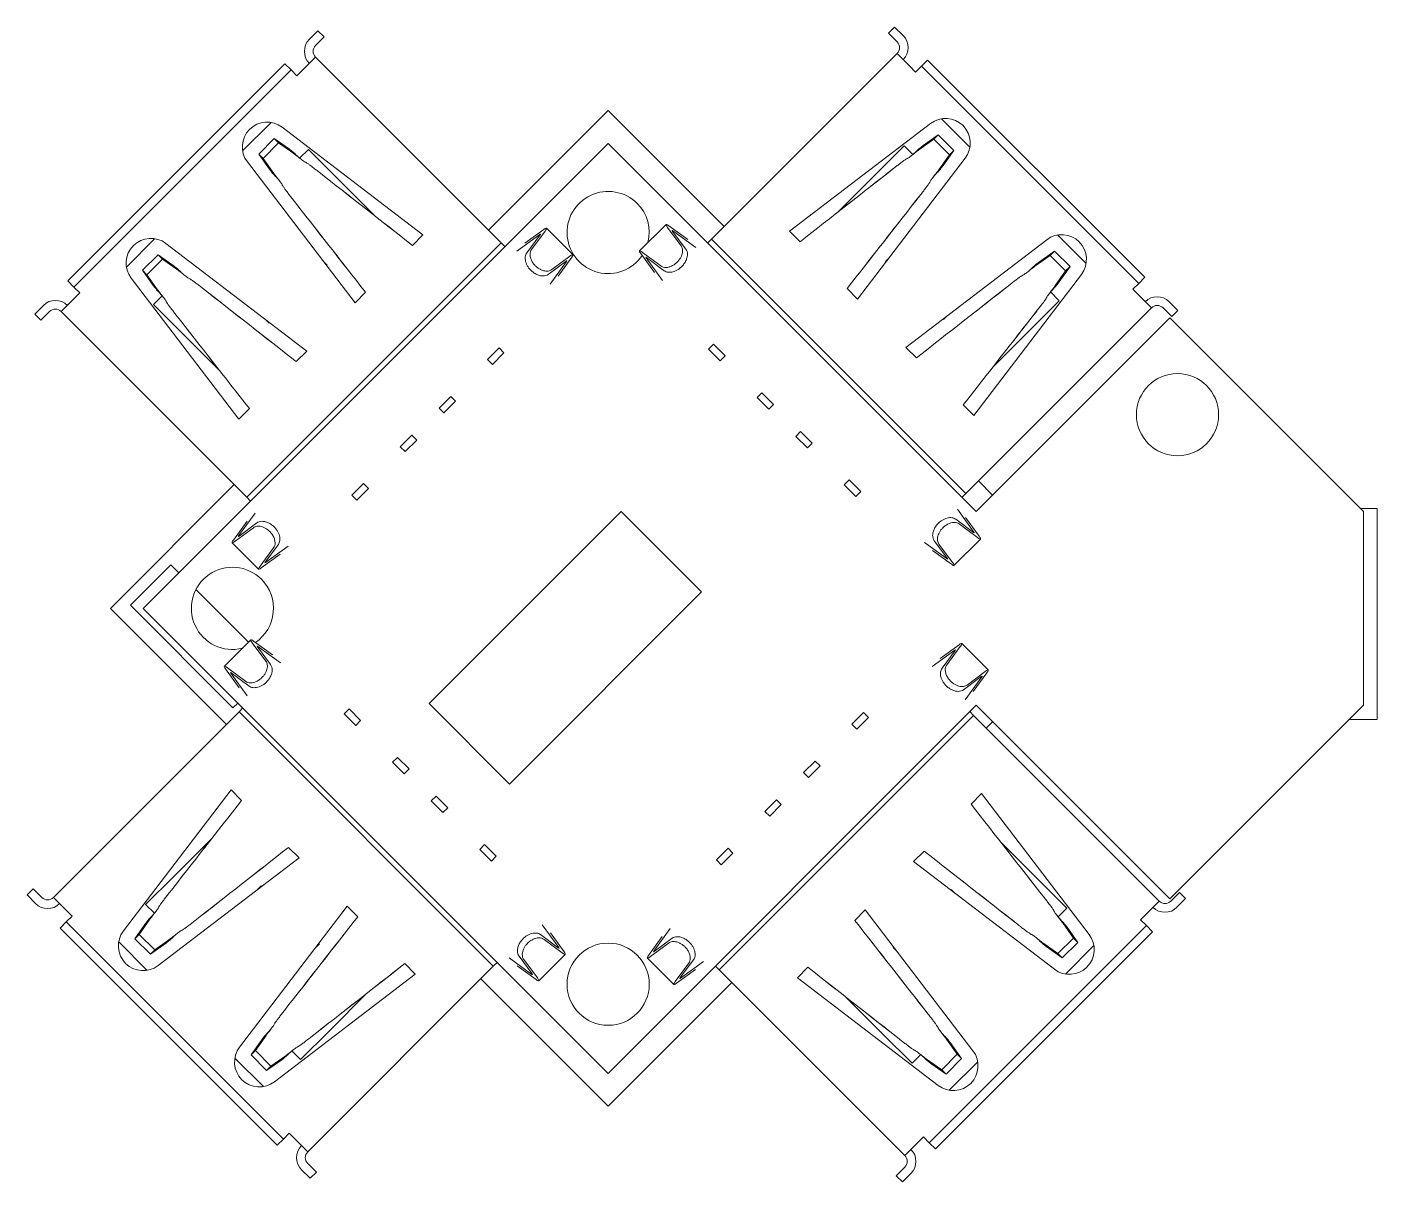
# Model space of a CAD drawing. Header units: millimetres. Extents: x 152 to 321, y 9 to 63.
# Drawn here: x 271.63 to 320.92, y 9.5 to 51.66 of the extents above; entities that cross this region are included whole.
import ezdxf

# ---------------------------------------------------------------- set-up
doc = ezdxf.new("R2010")
doc.units = ezdxf.units.MM

msp = doc.modelspace()

# ---------------------------------------------------------------- linework, layer by layer
at = {"color": 3, "linetype": 'Continuous', "lineweight": 0}
for p, q in [((281.941, 51.207, 0.825), (282.255, 51.521, 0.825)), ((282.48, 51.297, 0.825), (282.166, 50.982, 0.825)), ((282.255, 51.521, 0.825), (282.48, 51.297, 0.825)), ((303.085, 51.431, 0.825), (303.31, 51.656, 0.825)), ((303.4, 51.116, 0.825), (303.085, 51.431, 0.825)), ((303.31, 51.656, 0.825), (303.625, 51.341, 0.825)), ((273.12, 42.386, 0.825), (281.05, 50.316, 0.825)), ((281.05, 50.316, 0.825), (281.275, 50.091, 0.825)), ((281.715, 50.104, 0.825), (282.166, 50.555, 0.825)), ((282.166, 50.555, 0.825), (288.94, 43.781, 0.825)), ((296.626, 43.915, 0.825), (303.4, 50.689, 0.825)), ((303.4, 50.689, 0.825), (303.851, 50.238, 0.825)), ((304.516, 50.45, 0.825), (304.291, 50.225, 0.825)), ((304.516, 50.45, 0.825), (312.445, 42.521, 0.825)), ((273.345, 42.161, 0.825), (281.275, 50.091, 0.825)), ((281.488, 49.877, 0.825), (281.275, 50.091, 0.825)), ((281.488, 49.877, 0.825), (281.715, 50.104, 0.825)), ((303.851, 50.238, 0.825), (304.077, 50.012, 0.825)), ((304.077, 50.012, 0.825), (304.291, 50.225, 0.825)), ((304.291, 50.225, 0.825), (312.221, 42.296, 0.825)), ((288.48, 44.24, 0.825), (292.85, 48.61, 0.825)), ((292.85, 48.61, 0.825), (297.086, 44.375, 0.825)), ((305.021, 48.308, 0.825), (306.06, 47.268, 0.825)), ((279.506, 47.134, 0.825), (280.545, 48.173, 0.825)), ((280.945, 48, 0.825), (286.09, 44.07, 0.825)), ((299.476, 44.205, 0.825), (304.62, 48.134, 0.825)), ((275.879, 30.438, 0.825), (292.85, 47.408, 0.825)), ((280.66, 47.584, 0.825), (280.094, 47.019, 0.825)), ((280.253, 46.86, 0.825), (280.819, 47.425, 0.825)), ((281.214, 47.193, 0.825), (280.66, 47.584, 0.825)), ((280.819, 47.425, 0.825), (280.66, 47.584, 0.825)), ((281.373, 47.034, 0.825), (280.819, 47.425, 0.825)), ((292.85, 47.408, 0.825), (306.285, 33.973, 0.825)), ((302.611, 46.272, 0.825), (303.662, 47.323, 0.825)), ((303.98, 47.006, 0.825), (303.662, 47.323, 0.825)), ((304.192, 47.168, 0.825), (304.747, 47.56, 0.825)), ((304.351, 47.327, 0.825), (304.906, 47.719, 0.825)), ((304.906, 47.719, 0.825), (304.747, 47.56, 0.825)), ((304.747, 47.56, 0.825), (305.312, 46.994, 0.825)), ((305.471, 47.153, 0.825), (304.906, 47.719, 0.825)), ((280.486, 46.464, 0.825), (280.094, 47.019, 0.825)), ((280.094, 47.019, 0.825), (280.253, 46.86, 0.825)), ((280.645, 46.305, 0.825), (280.253, 46.86, 0.825)), ((281.904, 47.189, 0.825), (281.586, 46.871, 0.825)), ((282.955, 46.138, 0.825), (281.904, 47.189, 0.825)), ((305.887, 46.868, 0.825), (301.957, 41.723, 0.825)), ((304.921, 46.44, 0.825), (305.312, 46.994, 0.825)), ((305.08, 46.599, 0.825), (305.471, 47.153, 0.825)), ((305.312, 46.994, 0.825), (305.471, 47.153, 0.825)), ((283.609, 41.589, 0.825), (279.679, 46.733, 0.825)), ((282.284, 46.366, 0.825), (282.282, 46.368, 0.825)), ((303.284, 46.502, 0.825), (303.282, 46.5, 0.825)), ((284.328, 44.765, 0.825), (282.955, 46.138, 0.825)), ((301.238, 44.9, 0.825), (302.611, 46.272, 0.825)), ((281.311, 45.397, 0.825), (281.313, 45.395, 0.825)), ((304.253, 45.53, 0.825), (304.255, 45.532, 0.825)), ((293.999, 43.483, 0.825), (294.965, 44.449, 0.825)), ((295.754, 43.905, 0.825), (295.062, 44.404, 0.825)), ((275.263, 42.891, 0.825), (276.303, 43.931, 0.825)), ((286.09, 44.07, 0.825), (285.706, 43.686, 0.825)), ((289.518, 43.477, 0.825), (290.351, 44.078, 0.825)), ((290.503, 44.27, 0.825), (289.811, 43.771, 0.825)), ((290.362, 44.061, 0.825), (289.879, 43.413, 0.825)), ((290.053, 43.541, 0.825), (290.547, 44.204, 0.825)), ((291.566, 43.349, 0.825), (290.601, 44.314, 0.825)), ((295.018, 44.339, 0.825), (295.513, 43.675, 0.825)), ((295.686, 43.548, 0.825), (295.204, 44.195, 0.825)), ((295.215, 44.212, 0.825), (296.048, 43.612, 0.825)), ((296.485, 43.774, 0.825), (296.626, 43.915, 0.825)), ((296.626, 43.915, 0.825), (297.077, 43.464, 0.825)), ((299.86, 43.821, 0.825), (299.476, 44.205, 0.825)), ((303.719, 39.962, 0.825), (308.863, 43.892, 0.825)), ((309.263, 44.065, 0.825), (310.303, 43.025, 0.825)), ((276.703, 43.757, 0.825), (281.847, 39.828, 0.825)), ((288.489, 43.33, 0.825), (288.94, 43.781, 0.825)), ((289.081, 43.639, 0.825), (288.94, 43.781, 0.825)), ((294.543, 42.694, 0.825), (294.044, 43.386, 0.825)), ((294.109, 43.43, 0.825), (294.773, 42.935, 0.825)), ((297.077, 43.464, 0.825), (305.459, 35.082, 0.825)), ((308.594, 43.085, 0.825), (309.148, 43.476, 0.825)), ((309.148, 43.476, 0.825), (308.989, 43.317, 0.825)), ((309.714, 42.91, 0.825), (309.148, 43.476, 0.825)), ((276.417, 43.342, 0.825), (275.852, 42.776, 0.825)), ((276.011, 42.617, 0.825), (276.576, 43.183, 0.825)), ((276.576, 43.183, 0.825), (276.417, 43.342, 0.825)), ((276.972, 42.95, 0.825), (276.417, 43.342, 0.825)), ((277.131, 42.791, 0.825), (276.576, 43.183, 0.825)), ((280.107, 34.948, 0.825), (288.489, 43.33, 0.825)), ((282.591, 42.967, 0.825), (282.444, 43.113, 0.825)), ((282.591, 42.967, 0.825), (282.571, 42.947, 0.825)), ((291.313, 43.11, 0.825), (290.665, 42.627, 0.825)), ((290.729, 42.266, 0.825), (291.33, 43.099, 0.825)), ((290.793, 42.801, 0.825), (291.456, 43.295, 0.825)), ((291.522, 43.251, 0.825), (291.023, 42.559, 0.825)), ((294.236, 43.233, 0.825), (294.836, 42.4, 0.825)), ((294.9, 42.762, 0.825), (294.253, 43.244, 0.825)), ((302.975, 43.101, 0.825), (303.121, 43.248, 0.825)), ((302.994, 43.081, 0.825), (302.975, 43.101, 0.825)), ((308.435, 42.926, 0.825), (308.989, 43.317, 0.825)), ((308.989, 43.317, 0.825), (309.555, 42.751, 0.825)), ((309.323, 42.356, 0.825), (309.714, 42.91, 0.825)), ((309.555, 42.751, 0.825), (309.714, 42.91, 0.825)), ((279.366, 37.346, 0.825), (275.436, 42.491, 0.825)), ((276.243, 42.222, 0.825), (275.852, 42.776, 0.825)), ((275.852, 42.776, 0.825), (276.011, 42.617, 0.825)), ((276.402, 42.063, 0.825), (276.011, 42.617, 0.825)), ((310.13, 42.625, 0.825), (306.2, 37.481, 0.825)), ((309.164, 42.197, 0.825), (309.555, 42.751, 0.825)), ((312.445, 42.521, 0.825), (312.221, 42.296, 0.825)), ((273.12, 42.386, 0.825), (273.345, 42.161, 0.825)), ((273.332, 41.722, 0.825), (273.559, 41.948, 0.825)), ((273.559, 41.948, 0.825), (273.345, 42.161, 0.825)), ((278.041, 42.123, 0.825), (278.039, 42.125, 0.825)), ((283.993, 41.973, 0.825), (283.609, 41.589, 0.825)), ((301.957, 41.723, 0.825), (301.573, 42.107, 0.825)), ((307.527, 42.259, 0.825), (307.525, 42.257, 0.825)), ((309.319, 41.667, 0.825), (309.001, 41.985, 0.825)), ((312.007, 42.082, 0.825), (312.221, 42.296, 0.825)), ((312.007, 42.082, 0.825), (312.233, 41.856, 0.825)), ((271.915, 41.181, 0.825), (272.229, 41.495, 0.825)), ((272.881, 41.271, 0.825), (273.332, 41.722, 0.825)), ((276.565, 41.85, 0.825), (276.247, 41.532, 0.825)), ((277.298, 40.481, 0.825), (276.247, 41.532, 0.825)), ((312.684, 41.405, 0.825), (305.91, 34.631, 0.825)), ((308.268, 40.615, 0.825), (309.319, 41.667, 0.825)), ((312.233, 41.856, 0.825), (312.684, 41.405, 0.825)), ((313.426, 41.09, 0.825), (313.111, 41.405, 0.825)), ((313.336, 41.63, 0.825), (313.651, 41.315, 0.825)), ((272.14, 40.956, 0.825), (271.915, 41.181, 0.825)), ((272.454, 41.271, 0.825), (272.14, 40.956, 0.825)), ((279.655, 34.496, 0.825), (272.881, 41.271, 0.825)), ((277.068, 41.155, 0.825), (277.07, 41.153, 0.825)), ((280.47, 40.845, 0.825), (280.323, 40.992, 0.825)), ((305.096, 40.98, 0.825), (305.077, 40.999, 0.825)), ((305.096, 40.98, 0.825), (305.243, 41.126, 0.825)), ((306.285, 33.973, 0.825), (313.356, 41.044, 0.825)), ((308.495, 41.287, 0.825), (308.497, 41.289, 0.825)), ((313.356, 41.044, 0.825), (320.427, 33.973, 0.825)), ((313.651, 41.315, 0.825), (313.426, 41.09, 0.825)), ((278.671, 39.109, 0.825), (277.298, 40.481, 0.825)), ((280.489, 40.865, 0.825), (280.47, 40.845, 0.825)), ((306.895, 39.243, 0.825), (308.268, 40.615, 0.825)), ((288.869, 39.942, 0.825), (288.444, 39.517, 0.825)), ((289.046, 39.764, 0.825), (288.869, 39.942, 0.825)), ((296.52, 39.898, 0.825), (296.697, 40.076, 0.825)), ((297.121, 39.652, 0.825), (296.697, 40.076, 0.825)), ((304.103, 39.578, 0.825), (303.719, 39.962, 0.825)), ((281.847, 39.828, 0.825), (281.463, 39.444, 0.825)), ((288.622, 39.34, 0.825), (288.444, 39.517, 0.825)), ((289.046, 39.764, 0.825), (288.622, 39.34, 0.825)), ((296.944, 39.474, 0.825), (296.52, 39.898, 0.825)), ((296.944, 39.474, 0.825), (297.121, 39.652, 0.825)), ((287.101, 38.174, 0.825), (286.677, 37.749, 0.825)), ((287.278, 37.996, 0.825), (286.854, 37.572, 0.825)), ((287.278, 37.996, 0.825), (287.101, 38.174, 0.825)), ((298.287, 38.131, 0.825), (298.465, 38.308, 0.825)), ((298.712, 37.706, 0.825), (298.287, 38.131, 0.825)), ((298.889, 37.884, 0.825), (298.465, 38.308, 0.825)), ((279.75, 37.731, 0.825), (279.366, 37.346, 0.825)), ((286.854, 37.572, 0.825), (286.677, 37.749, 0.825)), ((298.712, 37.706, 0.825), (298.889, 37.884, 0.825)), ((306.2, 37.481, 0.825), (305.816, 37.865, 0.825)), ((285.687, 36.76, 0.825), (285.262, 36.335, 0.825)), ((285.864, 36.582, 0.825), (285.44, 36.158, 0.825)), ((285.864, 36.582, 0.825), (285.687, 36.76, 0.825)), ((299.702, 36.716, 0.825), (299.879, 36.894, 0.825)), ((300.126, 36.292, 0.825), (299.702, 36.716, 0.825)), ((300.303, 36.47, 0.825), (299.879, 36.894, 0.825)), ((285.44, 36.158, 0.825), (285.262, 36.335, 0.825)), ((300.126, 36.292, 0.825), (300.303, 36.47, 0.825)), ((301.469, 34.949, 0.825), (301.647, 35.126, 0.825)), ((302.071, 34.702, 0.825), (301.647, 35.126, 0.825)), ((305.459, 35.082, 0.825), (305.91, 34.631, 0.825)), ((306.37, 35.09, 0.825), (306.886, 34.574, 0.825)), ((274.677, 30.438, 0.825), (279.196, 34.956, 0.825)), ((279.655, 34.496, 0.825), (280.107, 34.948, 0.825)), ((283.919, 34.992, 0.825), (283.495, 34.567, 0.825)), ((283.672, 34.39, 0.825), (283.495, 34.567, 0.825)), ((284.096, 34.814, 0.825), (283.672, 34.39, 0.825)), ((284.096, 34.814, 0.825), (283.919, 34.992, 0.825)), ((301.894, 34.524, 0.825), (301.469, 34.949, 0.825)), ((301.894, 34.524, 0.825), (302.071, 34.702, 0.825)), ((305.769, 34.489, 0.825), (305.91, 34.631, 0.825)), ((279.797, 34.355, 0.825), (279.655, 34.496, 0.825)), ((305.607, 34.053, 0.825), (306.207, 33.22, 0.825)), ((320.317, 34.084, 0.825), (320.923, 34.084, 0.825)), ((320.923, 34.084, 0.825), (320.923, 33.384, 0.825)), ((279.665, 33.625, 0.825), (279.166, 32.933, 0.825)), ((279.358, 33.085, 0.825), (279.959, 33.918, 0.825)), ((280.023, 33.557, 0.825), (279.375, 33.074, 0.825)), ((286.313, 26.963, 0.825), (293.324, 33.974, 0.825)), ((293.324, 33.974, 0.825), (296.26, 31.038, 0.825)), ((306.19, 33.208, 0.825), (305.543, 33.691, 0.825)), ((305.67, 33.518, 0.825), (306.334, 33.023, 0.825)), ((306.399, 33.067, 0.825), (305.9, 33.759, 0.825)), ((320.427, 33.973, 0.825), (320.427, 26.902, 0.825)), ((279.232, 32.889, 0.825), (279.896, 33.383, 0.825)), ((320.923, 33.384, 0.825), (320.923, 33.308, 0.825)), ((320.923, 33.308, 0.825), (320.923, 33.047, 0.825)), ((320.923, 33.047, 0.825), (320.923, 32.82, 0.825)), ((280.087, 31.87, 0.825), (279.122, 32.835, 0.825)), ((280.141, 31.98, 0.825), (280.636, 32.644, 0.825)), ((280.809, 32.771, 0.825), (280.326, 32.123, 0.825)), ((280.338, 32.106, 0.825), (281.17, 32.707, 0.825)), ((304.395, 32.841, 0.825), (305.228, 32.241, 0.825)), ((305.381, 32.049, 0.825), (304.689, 32.548, 0.825)), ((305.24, 32.258, 0.825), (304.757, 32.905, 0.825)), ((304.93, 32.778, 0.825), (305.425, 32.114, 0.825)), ((305.478, 32.004, 0.825), (306.444, 32.969, 0.825)), ((320.923, 32.82, 0.825), (320.923, 32.213, 0.825)), ((280.877, 32.413, 0.825), (280.185, 31.914, 0.825)), ((320.923, 32.213, 0.825), (320.923, 28.255, 0.825)), ((275.406, 30.549, 0.825), (276.888, 32.031, 0.825)), ((276.888, 32.031, 0.825), (277.18, 31.738, 0.825)), ((277.797, 31.121, 0.825), (279.717, 29.201, 0.825)), ((296.26, 31.038, 0.825), (289.249, 24.027, 0.825)), ((278.913, 26.202, 0.825), (274.677, 30.438, 0.825)), ((279.152, 26.803, 0.825), (275.406, 30.549, 0.825)), ((292.85, 13.467, 0.825), (275.879, 30.438, 0.825)), ((279.804, 29.288, 0.825), (278.839, 28.323, 0.825)), ((280.353, 28.515, 0.825), (279.858, 29.178, 0.825)), ((279.902, 29.244, 0.825), (280.594, 28.745, 0.825)), ((304.972, 28.611, 0.825), (305.664, 29.109, 0.825)), ((305.761, 29.154, 0.825), (306.727, 28.189, 0.825)), ((280.043, 29.035, 0.825), (280.526, 28.387, 0.825)), ((280.888, 28.451, 0.825), (280.055, 29.052, 0.825)), ((305.511, 28.918, 0.825), (304.678, 28.317, 0.825)), ((305.04, 28.253, 0.825), (305.523, 28.9, 0.825)), ((305.708, 29.044, 0.825), (305.213, 28.38, 0.825)), ((278.884, 28.225, 0.825), (279.382, 27.533, 0.825)), ((279.613, 27.775, 0.825), (278.949, 28.269, 0.825)), ((306.617, 28.135, 0.825), (305.953, 27.64, 0.825)), ((320.923, 28.255, 0.825), (320.923, 27.647, 0.825)), ((279.676, 27.24, 0.825), (279.075, 28.073, 0.825)), ((279.092, 28.084, 0.825), (279.74, 27.601, 0.825)), ((305.826, 27.467, 0.825), (306.473, 27.95, 0.825)), ((306.49, 27.938, 0.825), (305.89, 27.105, 0.825)), ((306.183, 27.399, 0.825), (306.682, 28.091, 0.825)), ((320.923, 27.647, 0.825), (320.923, 27.42, 0.825)), ((320.923, 27.42, 0.825), (320.923, 27.16, 0.825)), ((320.923, 27.16, 0.825), (320.923, 27.084, 0.825)), ((272.598, 19.888, 0.825), (279.373, 26.662, 0.825)), ((279.333, 26.984, 0.825), (279.152, 26.803, 0.825)), ((279.514, 26.803, 0.825), (279.373, 26.662, 0.825)), ((279.824, 26.211, 0.825), (279.373, 26.662, 0.825)), ((283.389, 26.768, 0.825), (283.212, 26.591, 0.825)), ((283.389, 26.768, 0.825), (283.814, 26.344, 0.825)), ((289.249, 24.027, 0.825), (286.313, 26.963, 0.825)), ((306.285, 26.902, 0.825), (292.85, 13.467, 0.825)), ((301.752, 26.209, 0.825), (302.176, 26.634, 0.825)), ((302.176, 26.634, 0.825), (302.354, 26.456, 0.825)), ((306.052, 26.669, 0.825), (306.193, 26.527, 0.825)), ((313.356, 19.831, 0.825), (306.285, 26.902, 0.825)), ((320.427, 26.902, 0.825), (313.356, 19.831, 0.825)), ((320.923, 27.084, 0.825), (320.923, 26.384, 0.825)), ((288.206, 17.828, 0.825), (279.824, 26.211, 0.825)), ((283.212, 26.591, 0.825), (283.636, 26.166, 0.825)), ((283.814, 26.344, 0.825), (283.636, 26.166, 0.825)), ((301.752, 26.209, 0.825), (301.93, 26.032, 0.825)), ((301.93, 26.032, 0.825), (302.354, 26.456, 0.825)), ((306.193, 26.527, 0.825), (305.742, 26.076, 0.825)), ((306.193, 26.527, 0.825), (312.967, 19.753, 0.825)), ((306.886, 26.301, 0.825), (306.653, 26.068, 0.825)), ((320.923, 26.384, 0.825), (319.909, 26.384, 0.825)), ((305.742, 26.076, 0.825), (297.36, 17.694, 0.825)), ((285.157, 25, 0.825), (284.98, 24.823, 0.825)), ((284.98, 24.823, 0.825), (285.404, 24.399, 0.825)), ((285.157, 25, 0.825), (285.581, 24.576, 0.825)), ((299.984, 24.442, 0.825), (300.409, 24.866, 0.825)), ((300.162, 24.264, 0.825), (300.586, 24.689, 0.825)), ((300.409, 24.866, 0.825), (300.586, 24.689, 0.825)), ((285.581, 24.576, 0.825), (285.404, 24.399, 0.825)), ((299.984, 24.442, 0.825), (300.162, 24.264, 0.825)), ((275.153, 18.667, 0.825), (279.083, 23.812, 0.825)), ((279.083, 23.812, 0.825), (279.467, 23.428, 0.825)), ((306.099, 23.293, 0.825), (306.483, 23.677, 0.825)), ((306.483, 23.677, 0.825), (310.412, 18.533, 0.825)), ((286.571, 23.586, 0.825), (286.394, 23.409, 0.825)), ((286.394, 23.409, 0.825), (286.818, 22.984, 0.825)), ((286.571, 23.586, 0.825), (286.996, 23.162, 0.825)), ((298.57, 23.028, 0.825), (298.994, 23.452, 0.825)), ((298.748, 22.85, 0.825), (299.172, 23.274, 0.825)), ((298.994, 23.452, 0.825), (299.172, 23.274, 0.825)), ((286.996, 23.162, 0.825), (286.818, 22.984, 0.825)), ((298.57, 23.028, 0.825), (298.748, 22.85, 0.825)), ((278.388, 22.049, 0.825), (277.015, 20.677, 0.825)), ((281.18, 21.715, 0.825), (281.564, 21.33, 0.825)), ((288.339, 21.818, 0.825), (288.162, 21.641, 0.825)), ((288.339, 21.818, 0.825), (288.763, 21.394, 0.825)), ((307.178, 21.915, 0.825), (308.55, 20.543, 0.825)), ((281.564, 21.33, 0.825), (276.42, 17.401, 0.825)), ((288.162, 21.641, 0.825), (288.586, 21.217, 0.825)), ((288.763, 21.394, 0.825), (288.586, 21.217, 0.825)), ((296.802, 21.26, 0.825), (297.227, 21.684, 0.825)), ((296.802, 21.26, 0.825), (296.98, 21.082, 0.825)), ((296.98, 21.082, 0.825), (297.404, 21.507, 0.825)), ((297.227, 21.684, 0.825), (297.404, 21.507, 0.825)), ((304.001, 21.196, 0.825), (304.386, 21.58, 0.825)), ((309.146, 17.266, 0.825), (304.001, 21.196, 0.825)), ((277.015, 20.677, 0.825), (275.964, 19.626, 0.825)), ((280.187, 20.313, 0.825), (280.04, 20.166, 0.825)), ((280.187, 20.313, 0.825), (280.206, 20.293, 0.825)), ((308.55, 20.543, 0.825), (309.602, 19.491, 0.825)), ((271.632, 19.977, 0.825), (271.857, 20.202, 0.825)), ((271.947, 19.663, 0.825), (271.632, 19.977, 0.825)), ((271.857, 20.202, 0.825), (272.171, 19.888, 0.825)), ((273.05, 19.436, 0.825), (272.598, 19.888, 0.825)), ((276.788, 20.006, 0.825), (276.786, 20.004, 0.825)), ((305.359, 20.159, 0.825), (305.379, 20.178, 0.825)), ((305.379, 20.178, 0.825), (305.526, 20.032, 0.825)), ((308.78, 19.869, 0.825), (308.778, 19.871, 0.825)), ((312.967, 19.753, 0.825), (312.516, 19.302, 0.825)), ((313.394, 19.753, 0.825), (313.709, 20.068, 0.825)), ((313.934, 19.843, 0.825), (313.619, 19.528, 0.825)), ((313.709, 20.068, 0.825), (313.934, 19.843, 0.825)), ((273.276, 19.21, 0.825), (273.05, 19.436, 0.825)), ((275.964, 19.626, 0.825), (276.282, 19.308, 0.825)), ((279.396, 14.425, 0.825), (283.326, 19.569, 0.825)), ((283.326, 19.569, 0.825), (283.71, 19.185, 0.825)), ((301.856, 19.051, 0.825), (302.24, 19.435, 0.825)), ((302.24, 19.435, 0.825), (306.17, 14.29, 0.825)), ((309.284, 19.174, 0.825), (309.602, 19.491, 0.825)), ((312.516, 19.302, 0.825), (312.29, 19.076, 0.825)), ((272.837, 18.772, 0.825), (273.062, 18.997, 0.825)), ((280.767, 10.842, 0.825), (272.837, 18.772, 0.825)), ((273.276, 19.21, 0.825), (273.062, 18.997, 0.825)), ((280.992, 11.067, 0.825), (273.062, 18.997, 0.825)), ((275.96, 18.936, 0.825), (275.569, 18.382, 0.825)), ((276.119, 19.095, 0.825), (275.728, 18.541, 0.825)), ((277.756, 19.033, 0.825), (277.758, 19.035, 0.825)), ((291.047, 18.059, 0.825), (290.447, 18.892, 0.825)), ((295.119, 18.758, 0.825), (294.519, 17.925, 0.825)), ((312.503, 18.862, 0.825), (304.574, 10.933, 0.825)), ((307.808, 18.901, 0.825), (307.81, 18.899, 0.825)), ((309.446, 18.961, 0.825), (309.838, 18.407, 0.825)), ((309.605, 18.802, 0.825), (309.997, 18.248, 0.825)), ((312.29, 19.076, 0.825), (312.503, 18.862, 0.825)), ((312.728, 18.637, 0.825), (312.503, 18.862, 0.825)), ((276.02, 17.227, 0.825), (274.98, 18.267, 0.825)), ((275.728, 18.541, 0.825), (275.569, 18.382, 0.825)), ((275.569, 18.382, 0.825), (276.135, 17.816, 0.825)), ((276.294, 17.975, 0.825), (275.728, 18.541, 0.825)), ((276.848, 18.367, 0.825), (276.294, 17.975, 0.825)), ((290.382, 18.531, 0.825), (291.03, 18.048, 0.825)), ((291.174, 17.863, 0.825), (290.51, 18.357, 0.825)), ((290.74, 18.599, 0.825), (291.239, 17.907, 0.825)), ((294.327, 17.773, 0.825), (294.826, 18.465, 0.825)), ((294.536, 17.914, 0.825), (295.183, 18.396, 0.825)), ((312.728, 18.637, 0.825), (304.799, 10.708, 0.825)), ((309.838, 18.407, 0.825), (309.272, 17.841, 0.825)), ((309.431, 17.682, 0.825), (309.997, 18.248, 0.825)), ((309.997, 18.248, 0.825), (309.838, 18.407, 0.825)), ((276.689, 18.208, 0.825), (276.135, 17.816, 0.825)), ((276.135, 17.816, 0.825), (276.294, 17.975, 0.825)), ((282.308, 18.191, 0.825), (282.161, 18.045, 0.825)), ((282.288, 18.211, 0.825), (282.308, 18.191, 0.825)), ((288.657, 17.377, 0.825), (288.206, 17.828, 0.825)), ((289.597, 17.745, 0.825), (290.079, 17.097, 0.825)), ((291.284, 17.809, 0.825), (290.318, 16.844, 0.825)), ((295.056, 18.223, 0.825), (294.392, 17.728, 0.825)), ((303.258, 18.057, 0.825), (303.277, 18.077, 0.825)), ((303.258, 18.057, 0.825), (303.404, 17.911, 0.825)), ((308.718, 18.232, 0.825), (309.272, 17.841, 0.825)), ((308.877, 18.073, 0.825), (309.431, 17.682, 0.825)), ((309.272, 17.841, 0.825), (309.431, 17.682, 0.825)), ((310.586, 18.133, 0.825), (309.546, 17.093, 0.825)), ((288.657, 17.377, 0.825), (281.883, 10.603, 0.825)), ((285.423, 17.472, 0.825), (285.807, 17.088, 0.825)), ((288.798, 17.519, 0.825), (288.657, 17.377, 0.825)), ((290.068, 17.08, 0.825), (289.235, 17.681, 0.825)), ((289.528, 17.387, 0.825), (290.22, 16.888, 0.825)), ((290.265, 16.954, 0.825), (289.77, 17.618, 0.825)), ((294.282, 17.675, 0.825), (295.248, 16.709, 0.825)), ((295.796, 17.483, 0.825), (295.301, 16.819, 0.825)), ((295.345, 16.754, 0.825), (296.037, 17.253, 0.825)), ((295.486, 16.963, 0.825), (295.969, 17.61, 0.825)), ((296.331, 17.546, 0.825), (295.498, 16.946, 0.825)), ((296.767, 17.384, 0.825), (296.909, 17.243, 0.825)), ((297.36, 17.694, 0.825), (296.909, 17.243, 0.825)), ((299.759, 16.953, 0.825), (300.143, 17.338, 0.825)), ((285.807, 17.088, 0.825), (280.663, 13.158, 0.825)), ((292.85, 12.265, 0.825), (288.197, 16.918, 0.825)), ((297.368, 16.783, 0.825), (292.85, 12.265, 0.825)), ((303.683, 10.469, 0.825), (296.909, 17.243, 0.825)), ((304.903, 13.024, 0.825), (299.759, 16.953, 0.825)), ((284.045, 16.393, 0.825), (282.672, 15.02, 0.825)), ((301.521, 16.258, 0.825), (302.894, 14.886, 0.825)), ((281.03, 15.763, 0.825), (281.028, 15.761, 0.825)), ((304.537, 15.627, 0.825), (304.535, 15.629, 0.825)), ((280.362, 14.853, 0.825), (279.971, 14.298, 0.825)), ((282.672, 15.02, 0.825), (281.621, 13.969, 0.825)), ((281.999, 14.79, 0.825), (282.001, 14.792, 0.825)), ((302.894, 14.886, 0.825), (303.945, 13.835, 0.825)), ((280.203, 14.694, 0.825), (279.812, 14.139, 0.825)), ((279.971, 14.298, 0.825), (279.812, 14.139, 0.825)), ((280.536, 13.733, 0.825), (279.971, 14.298, 0.825)), ((303.565, 14.658, 0.825), (303.567, 14.656, 0.825)), ((305.204, 14.718, 0.825), (305.595, 14.164, 0.825)), ((305.363, 14.559, 0.825), (305.754, 14.005, 0.825)), ((280.262, 12.985, 0.825), (279.223, 14.024, 0.825)), ((279.812, 14.139, 0.825), (280.377, 13.574, 0.825)), ((280.931, 13.965, 0.825), (280.377, 13.574, 0.825)), ((281.09, 14.124, 0.825), (280.536, 13.733, 0.825)), ((281.303, 14.287, 0.825), (281.621, 13.969, 0.825)), ((303.945, 13.835, 0.825), (304.263, 14.153, 0.825)), ((304.475, 13.99, 0.825), (305.029, 13.598, 0.825)), ((304.634, 13.831, 0.825), (305.188, 13.439, 0.825)), ((305.595, 14.164, 0.825), (305.029, 13.598, 0.825)), ((305.188, 13.439, 0.825), (305.754, 14.005, 0.825)), ((306.343, 13.89, 0.825), (305.303, 12.851, 0.825)), ((305.754, 14.005, 0.825), (305.595, 14.164, 0.825)), ((280.377, 13.574, 0.825), (280.536, 13.733, 0.825)), ((305.029, 13.598, 0.825), (305.188, 13.439, 0.825)), ((280.767, 10.842, 0.825), (280.992, 11.067, 0.825)), ((281.205, 11.281, 0.825), (280.992, 11.067, 0.825)), ((281.432, 11.054, 0.825), (281.205, 11.281, 0.825)), ((281.883, 10.603, 0.825), (281.432, 11.054, 0.825)), ((304.134, 10.92, 0.825), (303.683, 10.469, 0.825)), ((304.36, 11.146, 0.825), (304.134, 10.92, 0.825)), ((304.36, 11.146, 0.825), (304.574, 10.933, 0.825)), ((304.799, 10.708, 0.825), (304.574, 10.933, 0.825)), ((281.973, 9.637, 0.825), (281.658, 9.951, 0.825)), ((281.883, 10.176, 0.825), (282.197, 9.862, 0.825)), ((282.197, 9.862, 0.825), (281.973, 9.637, 0.825)), ((303.368, 9.727, 0.825), (303.683, 10.042, 0.825)), ((303.593, 9.502, 0.825), (303.368, 9.727, 0.825)), ((303.908, 9.817, 0.825), (303.593, 9.502, 0.825))]:
    msp.add_line(p, q, dxfattribs=at)
for centre in [(313.639, 37.509, 0.825), (292.85, 16.72, 0.825)]:
    msp.add_circle(centre, 1.5, dxfattribs=at)
for centre, radius, start, end in [((303.187, 50.903, 0.825), 0.62, 315, 45), ((282.379, 50.768, 0.825), 0.62, 135, 225), ((282.379, 50.768, 0.825), 0.302, 135, 225), ((303.187, 50.903, 0.825), 0.302, 315, 45), ((305.169, 47.416, 0.825), 0.904, 322.6242, 127.3758), ((280.397, 47.282, 0.825), 0.904, 52.6242, 217.3758), ((292.85, 44.155, 0.825), 1.5, 45, 325.9987), ((292.85, 44.155, 0.825), 1.5, 345.8309, 45), ((276.154, 43.039, 0.825), 0.904, 52.6242, 217.3758), ((309.411, 43.174, 0.825), 0.904, 322.6242, 127.3758), ((272.668, 41.057, 0.825), 0.62, 45, 135), ((312.898, 41.191, 0.825), 0.62, 45, 135), ((312.898, 41.191, 0.825), 0.302, 45, 135), ((272.668, 41.057, 0.825), 0.302, 45, 135), ((279.132, 30.438, 0.825), 1.5, 45, 284.1691), ((279.132, 30.438, 0.825), 1.5, 304.0013, 45), ((272.385, 20.101, 0.825), 0.302, 225, 315), ((313.181, 19.967, 0.825), 0.302, 225, 315), ((272.385, 20.101, 0.825), 0.62, 225, 315), ((313.181, 19.967, 0.825), 0.62, 225, 315), ((275.871, 18.119, 0.825), 0.904, 142.6242, 307.3758), ((309.694, 17.984, 0.825), 0.904, 232.6242, 37.3758), ((280.114, 13.876, 0.825), 0.904, 142.6242, 307.3758), ((305.452, 13.742, 0.825), 0.904, 232.6242, 37.3758), ((282.096, 10.39, 0.825), 0.62, 135, 225), ((282.096, 10.39, 0.825), 0.302, 135, 225), ((303.469, 10.255, 0.825), 0.302, 315, 45), ((303.469, 10.255, 0.825), 0.62, 315, 45)]:
    msp.add_arc(centre, radius, start, end, dxfattribs=at)
for points in [[(303.981, 47.007, 0.825), (303.997, 47.021, 0.825), (304.051, 47.072, 0.825), (304.144, 47.157, 0.825), (304.254, 47.254, 0.825), (304.321, 47.306, 0.825), (304.351, 47.327, 0.825)], [(281.585, 46.872, 0.825), (281.569, 46.887, 0.825), (281.515, 46.937, 0.825), (281.422, 47.023, 0.825), (281.311, 47.12, 0.825), (281.245, 47.171, 0.825), (281.214, 47.193, 0.825)], [(280.807, 46.094, 0.825), (280.792, 46.11, 0.825), (280.742, 46.164, 0.825), (280.656, 46.257, 0.825), (280.559, 46.367, 0.825), (280.507, 46.434, 0.825), (280.486, 46.464, 0.825)], [(304.759, 46.228, 0.825), (304.774, 46.244, 0.825), (304.824, 46.298, 0.825), (304.91, 46.391, 0.825), (305.006, 46.502, 0.825), (305.058, 46.568, 0.825), (305.08, 46.599, 0.825)], [(277.342, 42.63, 0.825), (277.327, 42.644, 0.825), (277.273, 42.695, 0.825), (277.179, 42.78, 0.825), (277.069, 42.877, 0.825), (277.002, 42.929, 0.825), (276.972, 42.95, 0.825)], [(308.224, 42.764, 0.825), (308.239, 42.778, 0.825), (308.293, 42.829, 0.825), (308.386, 42.915, 0.825), (308.497, 43.011, 0.825), (308.563, 43.063, 0.825), (308.594, 43.085, 0.825)], [(276.564, 41.851, 0.825), (276.549, 41.867, 0.825), (276.499, 41.921, 0.825), (276.413, 42.014, 0.825), (276.317, 42.125, 0.825), (276.265, 42.191, 0.825), (276.243, 42.222, 0.825)], [(309.002, 41.986, 0.825), (309.016, 42.001, 0.825), (309.067, 42.055, 0.825), (309.153, 42.148, 0.825), (309.249, 42.259, 0.825), (309.301, 42.325, 0.825), (309.323, 42.356, 0.825)], [(276.281, 19.307, 0.825), (276.267, 19.291, 0.825), (276.216, 19.237, 0.825), (276.13, 19.144, 0.825), (276.034, 19.033, 0.825), (275.982, 18.967, 0.825), (275.96, 18.936, 0.825)], [(309.285, 19.172, 0.825), (309.299, 19.157, 0.825), (309.35, 19.103, 0.825), (309.435, 19.01, 0.825), (309.532, 18.899, 0.825), (309.584, 18.833, 0.825), (309.605, 18.802, 0.825)], [(277.059, 18.528, 0.825), (277.044, 18.514, 0.825), (276.99, 18.463, 0.825), (276.897, 18.378, 0.825), (276.786, 18.281, 0.825), (276.72, 18.229, 0.825), (276.689, 18.208, 0.825)], [(308.506, 18.394, 0.825), (308.522, 18.38, 0.825), (308.576, 18.329, 0.825), (308.669, 18.243, 0.825), (308.78, 18.147, 0.825), (308.846, 18.095, 0.825), (308.877, 18.073, 0.825)], [(280.524, 15.064, 0.825), (280.509, 15.048, 0.825), (280.459, 14.994, 0.825), (280.373, 14.901, 0.825), (280.276, 14.791, 0.825), (280.225, 14.724, 0.825), (280.203, 14.694, 0.825)], [(305.042, 14.93, 0.825), (305.057, 14.914, 0.825), (305.107, 14.86, 0.825), (305.193, 14.767, 0.825), (305.289, 14.656, 0.825), (305.341, 14.59, 0.825), (305.363, 14.559, 0.825)], [(281.302, 14.286, 0.825), (281.286, 14.271, 0.825), (281.232, 14.221, 0.825), (281.139, 14.135, 0.825), (281.028, 14.039, 0.825), (280.962, 13.987, 0.825), (280.931, 13.965, 0.825)], [(304.264, 14.152, 0.825), (304.279, 14.137, 0.825), (304.333, 14.087, 0.825), (304.426, 14.001, 0.825), (304.537, 13.904, 0.825), (304.604, 13.852, 0.825), (304.634, 13.831, 0.825)]]:
    msp.add_open_spline(points, degree=3, knots=[0.5740979, 0.5740979, 0.5740979, 0.5740979, 0.625, 0.75, 0.875, 1, 1, 1, 1], dxfattribs=at)
for points in [[(281.79, 46.725, 0.825), (281.78, 46.73, 0.825), (281.754, 46.745, 0.825), (281.702, 46.782, 0.825), (281.638, 46.831, 0.825), (281.568, 46.885, 0.825), (281.497, 46.941, 0.825), (281.43, 46.993, 0.825), (281.391, 47.022, 0.825), (281.373, 47.034, 0.825)], [(303.282, 46.5, 0.825), (303.323, 46.532, 0.825), (303.406, 46.597, 0.825), (303.524, 46.687, 0.825), (303.629, 46.766, 0.825), (303.716, 46.826, 0.825), (303.759, 46.851, 0.825), (303.776, 46.859, 0.825)], [(303.776, 46.859, 0.825), (303.786, 46.864, 0.825), (303.811, 46.879, 0.825), (303.864, 46.917, 0.825), (303.928, 46.965, 0.825), (303.997, 47.019, 0.825), (304.069, 47.075, 0.825), (304.136, 47.127, 0.825), (304.175, 47.156, 0.825), (304.192, 47.168, 0.825)], [(282.284, 46.366, 0.825), (282.242, 46.398, 0.825), (282.16, 46.462, 0.825), (282.042, 46.553, 0.825), (281.937, 46.631, 0.825), (281.85, 46.691, 0.825), (281.807, 46.717, 0.825), (281.79, 46.725, 0.825)], [(285.705, 43.687, 0.825), (284.564, 44.58, 0.825), (283.423, 45.474, 0.825), (282.282, 46.368, 0.825)], [(285.706, 43.686, 0.825), (284.565, 44.579, 0.825), (283.424, 45.473, 0.825), (282.284, 46.366, 0.825)], [(299.86, 43.821, 0.825), (301.002, 44.714, 0.825), (302.143, 45.609, 0.825), (303.284, 46.502, 0.825)], [(299.86, 43.821, 0.825), (301.001, 44.714, 0.825), (302.141, 45.607, 0.825), (303.282, 46.5, 0.825)], [(304.612, 46.023, 0.825), (304.617, 46.033, 0.825), (304.632, 46.059, 0.825), (304.669, 46.111, 0.825), (304.717, 46.175, 0.825), (304.772, 46.245, 0.825), (304.828, 46.316, 0.825), (304.88, 46.383, 0.825), (304.909, 46.422, 0.825), (304.921, 46.44, 0.825)], [(280.954, 45.889, 0.825), (280.949, 45.899, 0.825), (280.934, 45.924, 0.825), (280.896, 45.977, 0.825), (280.848, 46.041, 0.825), (280.794, 46.111, 0.825), (280.738, 46.182, 0.825), (280.686, 46.249, 0.825), (280.657, 46.288, 0.825), (280.645, 46.305, 0.825)], [(281.313, 45.395, 0.825), (281.281, 45.436, 0.825), (281.216, 45.519, 0.825), (281.126, 45.637, 0.825), (281.048, 45.742, 0.825), (280.987, 45.829, 0.825), (280.962, 45.872, 0.825), (280.954, 45.889, 0.825)], [(304.253, 45.53, 0.825), (304.285, 45.571, 0.825), (304.349, 45.654, 0.825), (304.44, 45.771, 0.825), (304.518, 45.876, 0.825), (304.578, 45.963, 0.825), (304.603, 46.006, 0.825), (304.612, 46.023, 0.825)], [(283.992, 41.974, 0.825), (283.099, 43.115, 0.825), (282.204, 44.256, 0.825), (281.311, 45.397, 0.825)], [(283.993, 41.973, 0.825), (283.1, 43.114, 0.825), (282.206, 44.254, 0.825), (281.313, 45.395, 0.825)], [(301.573, 42.107, 0.825), (302.466, 43.248, 0.825), (303.36, 44.389, 0.825), (304.253, 45.53, 0.825)], [(301.574, 42.108, 0.825), (302.467, 43.249, 0.825), (303.361, 44.39, 0.825), (304.255, 45.532, 0.825)], [(295.062, 44.404, 0.825), (295.029, 44.428, 0.825), (294.986, 44.453, 0.825), (294.958, 44.453, 0.825), (294.964, 44.42, 0.825), (294.992, 44.374, 0.825), (295.018, 44.339, 0.825)], [(290.362, 44.061, 0.825), (290.376, 44.079, 0.825), (290.381, 44.094, 0.825), (290.368, 44.09, 0.825), (290.351, 44.078, 0.825)], [(290.547, 44.204, 0.825), (290.574, 44.24, 0.825), (290.602, 44.286, 0.825), (290.607, 44.319, 0.825), (290.58, 44.319, 0.825), (290.537, 44.294, 0.825), (290.503, 44.27, 0.825)], [(295.215, 44.212, 0.825), (295.198, 44.225, 0.825), (295.185, 44.228, 0.825), (295.19, 44.213, 0.825), (295.204, 44.195, 0.825)], [(290.665, 42.627, 0.825), (290.639, 42.608, 0.825), (290.579, 42.578, 0.825), (290.466, 42.563, 0.825), (290.345, 42.581, 0.825), (290.216, 42.632, 0.825), (290.093, 42.713, 0.825), (289.997, 42.806, 0.825), (289.922, 42.903, 0.825), (289.868, 43.002, 0.825), (289.835, 43.096, 0.825), (289.819, 43.186, 0.825), (289.821, 43.272, 0.825), (289.841, 43.35, 0.825), (289.865, 43.393, 0.825), (289.879, 43.413, 0.825)], [(290.053, 43.541, 0.825), (290.034, 43.515, 0.825), (290.006, 43.459, 0.825), (289.992, 43.352, 0.825), (290.01, 43.237, 0.825), (290.059, 43.114, 0.825), (290.136, 42.998, 0.825), (290.224, 42.908, 0.825), (290.316, 42.838, 0.825), (290.409, 42.788, 0.825), (290.497, 42.758, 0.825), (290.581, 42.744, 0.825), (290.661, 42.746, 0.825), (290.733, 42.764, 0.825), (290.774, 42.787, 0.825), (290.793, 42.801, 0.825)], [(294.044, 43.386, 0.825), (294.02, 43.419, 0.825), (293.995, 43.462, 0.825), (293.995, 43.49, 0.825), (294.028, 43.484, 0.825), (294.074, 43.456, 0.825), (294.109, 43.43, 0.825)], [(294.773, 42.935, 0.825), (294.798, 42.916, 0.825), (294.855, 42.888, 0.825), (294.962, 42.874, 0.825), (295.077, 42.892, 0.825), (295.201, 42.942, 0.825), (295.317, 43.02, 0.825), (295.407, 43.107, 0.825), (295.476, 43.2, 0.825), (295.526, 43.292, 0.825), (295.556, 43.38, 0.825), (295.57, 43.464, 0.825), (295.568, 43.544, 0.825), (295.549, 43.616, 0.825), (295.527, 43.656, 0.825), (295.513, 43.675, 0.825)], [(295.686, 43.548, 0.825), (295.706, 43.521, 0.825), (295.736, 43.461, 0.825), (295.751, 43.348, 0.825), (295.732, 43.227, 0.825), (295.681, 43.097, 0.825), (295.6, 42.975, 0.825), (295.507, 42.878, 0.825), (295.409, 42.803, 0.825), (295.311, 42.75, 0.825), (295.217, 42.717, 0.825), (295.127, 42.701, 0.825), (295.041, 42.703, 0.825), (294.964, 42.723, 0.825), (294.92, 42.747, 0.825), (294.9, 42.762, 0.825)], [(291.313, 43.11, 0.825), (291.331, 43.124, 0.825), (291.346, 43.129, 0.825), (291.342, 43.116, 0.825), (291.33, 43.099, 0.825)], [(291.456, 43.295, 0.825), (291.492, 43.322, 0.825), (291.538, 43.35, 0.825), (291.571, 43.355, 0.825), (291.571, 43.328, 0.825), (291.546, 43.285, 0.825), (291.522, 43.251, 0.825)], [(294.236, 43.233, 0.825), (294.223, 43.25, 0.825), (294.22, 43.263, 0.825), (294.235, 43.258, 0.825), (294.253, 43.244, 0.825)], [(308.019, 42.617, 0.825), (308.029, 42.621, 0.825), (308.054, 42.637, 0.825), (308.107, 42.674, 0.825), (308.17, 42.722, 0.825), (308.24, 42.777, 0.825), (308.311, 42.833, 0.825), (308.379, 42.884, 0.825), (308.418, 42.913, 0.825), (308.435, 42.926, 0.825)], [(277.547, 42.482, 0.825), (277.537, 42.487, 0.825), (277.512, 42.502, 0.825), (277.459, 42.54, 0.825), (277.395, 42.588, 0.825), (277.326, 42.642, 0.825), (277.254, 42.698, 0.825), (277.187, 42.75, 0.825), (277.148, 42.779, 0.825), (277.131, 42.791, 0.825)], [(278.041, 42.123, 0.825), (278, 42.155, 0.825), (277.917, 42.22, 0.825), (277.8, 42.31, 0.825), (277.695, 42.389, 0.825), (277.608, 42.449, 0.825), (277.564, 42.474, 0.825), (277.547, 42.482, 0.825)], [(307.525, 42.257, 0.825), (307.566, 42.29, 0.825), (307.649, 42.354, 0.825), (307.766, 42.445, 0.825), (307.871, 42.523, 0.825), (307.958, 42.583, 0.825), (308.001, 42.608, 0.825), (308.019, 42.617, 0.825)], [(276.711, 41.646, 0.825), (276.706, 41.656, 0.825), (276.691, 41.682, 0.825), (276.654, 41.734, 0.825), (276.606, 41.798, 0.825), (276.551, 41.868, 0.825), (276.495, 41.939, 0.825), (276.443, 42.006, 0.825), (276.414, 42.045, 0.825), (276.402, 42.063, 0.825)], [(281.463, 39.444, 0.825), (280.321, 40.337, 0.825), (279.18, 41.232, 0.825), (278.039, 42.125, 0.825)], [(281.463, 39.444, 0.825), (280.322, 40.337, 0.825), (279.182, 41.23, 0.825), (278.041, 42.123, 0.825)], [(304.103, 39.578, 0.825), (305.244, 40.472, 0.825), (306.386, 41.366, 0.825), (307.527, 42.259, 0.825)], [(304.103, 39.578, 0.825), (305.244, 40.471, 0.825), (306.384, 41.364, 0.825), (307.525, 42.257, 0.825)], [(308.854, 41.781, 0.825), (308.859, 41.791, 0.825), (308.875, 41.816, 0.825), (308.912, 41.869, 0.825), (308.96, 41.932, 0.825), (309.015, 42.002, 0.825), (309.07, 42.073, 0.825), (309.122, 42.141, 0.825), (309.151, 42.18, 0.825), (309.164, 42.197, 0.825)], [(277.07, 41.153, 0.825), (277.038, 41.194, 0.825), (276.974, 41.277, 0.825), (276.883, 41.394, 0.825), (276.805, 41.499, 0.825), (276.745, 41.586, 0.825), (276.72, 41.629, 0.825), (276.711, 41.646, 0.825)], [(308.495, 41.287, 0.825), (308.528, 41.328, 0.825), (308.592, 41.411, 0.825), (308.683, 41.528, 0.825), (308.761, 41.633, 0.825), (308.821, 41.72, 0.825), (308.846, 41.763, 0.825), (308.854, 41.781, 0.825)], [(279.75, 37.731, 0.825), (278.856, 38.872, 0.825), (277.962, 40.013, 0.825), (277.068, 41.155, 0.825)], [(279.75, 37.731, 0.825), (278.857, 38.871, 0.825), (277.963, 40.012, 0.825), (277.07, 41.153, 0.825)], [(305.816, 37.865, 0.825), (306.71, 39.006, 0.825), (307.604, 40.148, 0.825), (308.497, 41.289, 0.825)], [(305.816, 37.865, 0.825), (306.709, 39.006, 0.825), (307.602, 40.146, 0.825), (308.495, 41.287, 0.825)], [(280.023, 33.557, 0.825), (280.05, 33.577, 0.825), (280.109, 33.606, 0.825), (280.222, 33.621, 0.825), (280.343, 33.603, 0.825), (280.473, 33.552, 0.825), (280.596, 33.47, 0.825), (280.692, 33.378, 0.825), (280.767, 33.28, 0.825), (280.82, 33.182, 0.825), (280.854, 33.087, 0.825), (280.869, 32.997, 0.825), (280.867, 32.912, 0.825), (280.847, 32.834, 0.825), (280.823, 32.791, 0.825), (280.809, 32.771, 0.825)], [(304.757, 32.905, 0.825), (304.737, 32.932, 0.825), (304.708, 32.991, 0.825), (304.693, 33.104, 0.825), (304.711, 33.225, 0.825), (304.762, 33.355, 0.825), (304.843, 33.477, 0.825), (304.935, 33.574, 0.825), (305.033, 33.649, 0.825), (305.131, 33.702, 0.825), (305.225, 33.736, 0.825), (305.316, 33.751, 0.825), (305.402, 33.75, 0.825), (305.479, 33.73, 0.825), (305.523, 33.706, 0.825), (305.543, 33.691, 0.825)], [(305.67, 33.518, 0.825), (305.645, 33.537, 0.825), (305.588, 33.565, 0.825), (305.481, 33.578, 0.825), (305.367, 33.561, 0.825), (305.243, 33.512, 0.825), (305.128, 33.434, 0.825), (305.037, 33.346, 0.825), (304.967, 33.254, 0.825), (304.918, 33.162, 0.825), (304.887, 33.074, 0.825), (304.873, 32.989, 0.825), (304.875, 32.909, 0.825), (304.894, 32.837, 0.825), (304.916, 32.796, 0.825), (304.93, 32.778, 0.825)], [(279.358, 33.085, 0.825), (279.346, 33.068, 0.825), (279.343, 33.055, 0.825), (279.357, 33.06, 0.825), (279.375, 33.074, 0.825)], [(280.636, 32.644, 0.825), (280.654, 32.669, 0.825), (280.682, 32.725, 0.825), (280.696, 32.833, 0.825), (280.678, 32.948, 0.825), (280.629, 33.071, 0.825), (280.551, 33.187, 0.825), (280.463, 33.277, 0.825), (280.371, 33.347, 0.825), (280.279, 33.396, 0.825), (280.191, 33.426, 0.825), (280.107, 33.441, 0.825), (280.027, 33.438, 0.825), (279.955, 33.42, 0.825), (279.914, 33.397, 0.825), (279.896, 33.383, 0.825)], [(306.19, 33.208, 0.825), (306.209, 33.195, 0.825), (306.223, 33.19, 0.825), (306.22, 33.202, 0.825), (306.207, 33.22, 0.825)], [(306.334, 33.023, 0.825), (306.369, 32.997, 0.825), (306.415, 32.969, 0.825), (306.448, 32.963, 0.825), (306.448, 32.991, 0.825), (306.423, 33.034, 0.825), (306.399, 33.067, 0.825)], [(279.166, 32.933, 0.825), (279.142, 32.899, 0.825), (279.118, 32.856, 0.825), (279.117, 32.829, 0.825), (279.15, 32.834, 0.825), (279.197, 32.863, 0.825), (279.232, 32.889, 0.825)], [(280.338, 32.106, 0.825), (280.32, 32.094, 0.825), (280.307, 32.091, 0.825), (280.312, 32.105, 0.825), (280.326, 32.123, 0.825)], [(305.24, 32.258, 0.825), (305.253, 32.239, 0.825), (305.258, 32.225, 0.825), (305.246, 32.228, 0.825), (305.228, 32.241, 0.825)], [(305.425, 32.114, 0.825), (305.451, 32.079, 0.825), (305.479, 32.033, 0.825), (305.485, 32, 0.825), (305.457, 32, 0.825), (305.414, 32.025, 0.825), (305.381, 32.049, 0.825)], [(280.185, 31.914, 0.825), (280.151, 31.89, 0.825), (280.108, 31.866, 0.825), (280.081, 31.865, 0.825), (280.086, 31.898, 0.825), (280.115, 31.945, 0.825), (280.141, 31.98, 0.825)], [(279.858, 29.178, 0.825), (279.832, 29.213, 0.825), (279.803, 29.26, 0.825), (279.798, 29.293, 0.825), (279.826, 29.292, 0.825), (279.869, 29.268, 0.825), (279.902, 29.244, 0.825)], [(305.664, 29.109, 0.825), (305.697, 29.134, 0.825), (305.74, 29.158, 0.825), (305.768, 29.158, 0.825), (305.762, 29.125, 0.825), (305.734, 29.079, 0.825), (305.708, 29.044, 0.825)], [(280.043, 29.035, 0.825), (280.03, 29.053, 0.825), (280.025, 29.068, 0.825), (280.037, 29.064, 0.825), (280.055, 29.052, 0.825)], [(305.511, 28.918, 0.825), (305.528, 28.93, 0.825), (305.541, 28.933, 0.825), (305.536, 28.919, 0.825), (305.523, 28.9, 0.825)], [(278.949, 28.269, 0.825), (278.914, 28.296, 0.825), (278.867, 28.324, 0.825), (278.835, 28.329, 0.825), (278.835, 28.302, 0.825), (278.859, 28.259, 0.825), (278.884, 28.225, 0.825)], [(279.092, 28.084, 0.825), (279.074, 28.098, 0.825), (279.06, 28.103, 0.825), (279.063, 28.09, 0.825), (279.075, 28.073, 0.825)], [(279.613, 27.775, 0.825), (279.638, 27.756, 0.825), (279.694, 27.728, 0.825), (279.801, 27.714, 0.825), (279.916, 27.731, 0.825), (280.039, 27.781, 0.825), (280.155, 27.858, 0.825), (280.246, 27.946, 0.825), (280.315, 28.038, 0.825), (280.365, 28.131, 0.825), (280.396, 28.219, 0.825), (280.41, 28.303, 0.825), (280.408, 28.383, 0.825), (280.389, 28.455, 0.825), (280.367, 28.496, 0.825), (280.353, 28.515, 0.825)], [(280.526, 28.387, 0.825), (280.546, 28.361, 0.825), (280.575, 28.301, 0.825), (280.59, 28.188, 0.825), (280.572, 28.067, 0.825), (280.521, 27.938, 0.825), (280.44, 27.815, 0.825), (280.348, 27.719, 0.825), (280.25, 27.644, 0.825), (280.152, 27.59, 0.825), (280.057, 27.557, 0.825), (279.967, 27.541, 0.825), (279.881, 27.543, 0.825), (279.804, 27.563, 0.825), (279.76, 27.587, 0.825), (279.74, 27.601, 0.825)], [(305.826, 27.467, 0.825), (305.799, 27.447, 0.825), (305.739, 27.418, 0.825), (305.626, 27.403, 0.825), (305.505, 27.421, 0.825), (305.375, 27.472, 0.825), (305.253, 27.554, 0.825), (305.156, 27.646, 0.825), (305.082, 27.744, 0.825), (305.028, 27.842, 0.825), (304.995, 27.936, 0.825), (304.979, 28.026, 0.825), (304.981, 28.112, 0.825), (305.001, 28.19, 0.825), (305.025, 28.233, 0.825), (305.04, 28.253, 0.825)], [(305.213, 28.38, 0.825), (305.194, 28.355, 0.825), (305.166, 28.298, 0.825), (305.152, 28.191, 0.825), (305.17, 28.076, 0.825), (305.22, 27.952, 0.825), (305.298, 27.837, 0.825), (305.385, 27.747, 0.825), (305.478, 27.677, 0.825), (305.57, 27.628, 0.825), (305.658, 27.597, 0.825), (305.742, 27.583, 0.825), (305.822, 27.585, 0.825), (305.894, 27.604, 0.825), (305.934, 27.626, 0.825), (305.953, 27.64, 0.825)], [(306.682, 28.091, 0.825), (306.706, 28.124, 0.825), (306.731, 28.167, 0.825), (306.731, 28.195, 0.825), (306.698, 28.19, 0.825), (306.652, 28.161, 0.825), (306.617, 28.135, 0.825)], [(306.49, 27.938, 0.825), (306.503, 27.956, 0.825), (306.506, 27.968, 0.825), (306.492, 27.963, 0.825), (306.473, 27.95, 0.825)], [(279.467, 23.427, 0.825), (278.573, 22.286, 0.825), (277.679, 21.145, 0.825), (276.786, 20.004, 0.825)], [(279.467, 23.428, 0.825), (278.574, 22.287, 0.825), (277.681, 21.146, 0.825), (276.788, 20.006, 0.825)], [(306.099, 23.293, 0.825), (306.992, 22.152, 0.825), (307.887, 21.01, 0.825), (308.78, 19.869, 0.825)], [(306.099, 23.293, 0.825), (306.992, 22.152, 0.825), (307.885, 21.012, 0.825), (308.778, 19.871, 0.825)], [(281.18, 21.714, 0.825), (280.039, 20.821, 0.825), (278.897, 19.926, 0.825), (277.756, 19.033, 0.825)], [(281.18, 21.715, 0.825), (280.039, 20.821, 0.825), (278.899, 19.928, 0.825), (277.758, 19.035, 0.825)], [(304.386, 21.58, 0.825), (305.526, 20.687, 0.825), (306.667, 19.794, 0.825), (307.808, 18.901, 0.825)], [(304.386, 21.58, 0.825), (305.527, 20.686, 0.825), (306.668, 19.792, 0.825), (307.81, 18.899, 0.825)], [(276.788, 20.006, 0.825), (276.755, 19.964, 0.825), (276.691, 19.881, 0.825), (276.6, 19.764, 0.825), (276.522, 19.659, 0.825), (276.462, 19.572, 0.825), (276.437, 19.529, 0.825), (276.428, 19.512, 0.825)], [(308.778, 19.871, 0.825), (308.81, 19.83, 0.825), (308.875, 19.747, 0.825), (308.965, 19.63, 0.825), (309.044, 19.525, 0.825), (309.104, 19.438, 0.825), (309.129, 19.395, 0.825), (309.137, 19.377, 0.825)], [(276.428, 19.512, 0.825), (276.424, 19.502, 0.825), (276.408, 19.476, 0.825), (276.371, 19.424, 0.825), (276.323, 19.36, 0.825), (276.268, 19.29, 0.825), (276.212, 19.219, 0.825), (276.16, 19.152, 0.825), (276.132, 19.113, 0.825), (276.119, 19.095, 0.825)], [(309.137, 19.377, 0.825), (309.142, 19.367, 0.825), (309.157, 19.342, 0.825), (309.195, 19.289, 0.825), (309.243, 19.226, 0.825), (309.297, 19.156, 0.825), (309.353, 19.085, 0.825), (309.405, 19.017, 0.825), (309.434, 18.978, 0.825), (309.446, 18.961, 0.825)], [(277.758, 19.035, 0.825), (277.717, 19.003, 0.825), (277.634, 18.938, 0.825), (277.517, 18.848, 0.825), (277.412, 18.77, 0.825), (277.325, 18.709, 0.825), (277.282, 18.684, 0.825), (277.264, 18.676, 0.825)], [(283.709, 19.185, 0.825), (282.816, 18.043, 0.825), (281.922, 16.902, 0.825), (281.028, 15.761, 0.825)], [(283.71, 19.185, 0.825), (282.817, 18.044, 0.825), (281.923, 16.904, 0.825), (281.03, 15.763, 0.825)], [(301.856, 19.051, 0.825), (302.749, 17.91, 0.825), (303.642, 16.769, 0.825), (304.535, 15.629, 0.825)], [(301.856, 19.05, 0.825), (302.75, 17.909, 0.825), (303.644, 16.768, 0.825), (304.537, 15.627, 0.825)], [(307.808, 18.901, 0.825), (307.849, 18.868, 0.825), (307.932, 18.804, 0.825), (308.049, 18.713, 0.825), (308.154, 18.635, 0.825), (308.241, 18.575, 0.825), (308.284, 18.55, 0.825), (308.301, 18.541, 0.825)], [(277.264, 18.676, 0.825), (277.254, 18.671, 0.825), (277.229, 18.656, 0.825), (277.176, 18.618, 0.825), (277.113, 18.57, 0.825), (277.043, 18.516, 0.825), (276.972, 18.46, 0.825), (276.904, 18.408, 0.825), (276.865, 18.379, 0.825), (276.848, 18.367, 0.825)], [(289.597, 17.745, 0.825), (289.577, 17.772, 0.825), (289.547, 17.831, 0.825), (289.532, 17.944, 0.825), (289.55, 18.065, 0.825), (289.602, 18.195, 0.825), (289.683, 18.318, 0.825), (289.776, 18.414, 0.825), (289.873, 18.489, 0.825), (289.972, 18.542, 0.825), (290.066, 18.575, 0.825), (290.156, 18.591, 0.825), (290.242, 18.589, 0.825), (290.319, 18.569, 0.825), (290.363, 18.545, 0.825), (290.382, 18.531, 0.825)], [(290.51, 18.357, 0.825), (290.484, 18.376, 0.825), (290.428, 18.404, 0.825), (290.321, 18.418, 0.825), (290.205, 18.4, 0.825), (290.082, 18.351, 0.825), (289.966, 18.273, 0.825), (289.876, 18.185, 0.825), (289.807, 18.093, 0.825), (289.757, 18.001, 0.825), (289.727, 17.913, 0.825), (289.713, 17.829, 0.825), (289.715, 17.749, 0.825), (289.734, 17.677, 0.825), (289.756, 17.636, 0.825), (289.77, 17.618, 0.825)], [(295.796, 17.483, 0.825), (295.815, 17.508, 0.825), (295.843, 17.565, 0.825), (295.856, 17.672, 0.825), (295.839, 17.787, 0.825), (295.79, 17.91, 0.825), (295.712, 18.026, 0.825), (295.625, 18.116, 0.825), (295.532, 18.186, 0.825), (295.44, 18.235, 0.825), (295.352, 18.266, 0.825), (295.267, 18.28, 0.825), (295.187, 18.278, 0.825), (295.115, 18.259, 0.825), (295.075, 18.237, 0.825), (295.056, 18.223, 0.825)], [(295.183, 18.396, 0.825), (295.21, 18.416, 0.825), (295.269, 18.446, 0.825), (295.382, 18.461, 0.825), (295.503, 18.443, 0.825), (295.633, 18.392, 0.825), (295.755, 18.31, 0.825), (295.852, 18.218, 0.825), (295.927, 18.121, 0.825), (295.98, 18.022, 0.825), (296.014, 17.928, 0.825), (296.029, 17.838, 0.825), (296.028, 17.752, 0.825), (296.008, 17.674, 0.825), (295.984, 17.63, 0.825), (295.969, 17.61, 0.825)], [(308.301, 18.541, 0.825), (308.311, 18.537, 0.825), (308.337, 18.521, 0.825), (308.39, 18.484, 0.825), (308.453, 18.436, 0.825), (308.523, 18.381, 0.825), (308.594, 18.326, 0.825), (308.661, 18.274, 0.825), (308.7, 18.245, 0.825), (308.718, 18.232, 0.825)], [(291.047, 18.059, 0.825), (291.06, 18.042, 0.825), (291.063, 18.029, 0.825), (291.048, 18.034, 0.825), (291.03, 18.048, 0.825)], [(291.239, 17.907, 0.825), (291.263, 17.873, 0.825), (291.288, 17.83, 0.825), (291.288, 17.803, 0.825), (291.255, 17.808, 0.825), (291.209, 17.836, 0.825), (291.174, 17.863, 0.825)], [(294.392, 17.728, 0.825), (294.357, 17.702, 0.825), (294.311, 17.674, 0.825), (294.278, 17.668, 0.825), (294.278, 17.696, 0.825), (294.303, 17.739, 0.825), (294.327, 17.773, 0.825)], [(294.536, 17.914, 0.825), (294.517, 17.9, 0.825), (294.503, 17.895, 0.825), (294.506, 17.908, 0.825), (294.519, 17.925, 0.825)], [(285.422, 17.471, 0.825), (284.281, 16.578, 0.825), (283.14, 15.684, 0.825), (281.999, 14.79, 0.825)], [(285.423, 17.472, 0.825), (284.282, 16.579, 0.825), (283.142, 15.685, 0.825), (282.001, 14.792, 0.825)], [(300.143, 17.338, 0.825), (301.284, 16.445, 0.825), (302.424, 15.551, 0.825), (303.565, 14.658, 0.825)], [(300.143, 17.337, 0.825), (301.284, 16.444, 0.825), (302.426, 15.549, 0.825), (303.567, 14.656, 0.825)], [(290.068, 17.08, 0.825), (290.085, 17.068, 0.825), (290.098, 17.065, 0.825), (290.093, 17.079, 0.825), (290.079, 17.097, 0.825)], [(290.22, 16.888, 0.825), (290.254, 16.864, 0.825), (290.297, 16.84, 0.825), (290.325, 16.839, 0.825), (290.319, 16.872, 0.825), (290.291, 16.919, 0.825), (290.265, 16.954, 0.825)], [(295.301, 16.819, 0.825), (295.275, 16.784, 0.825), (295.247, 16.738, 0.825), (295.241, 16.705, 0.825), (295.269, 16.705, 0.825), (295.312, 16.73, 0.825), (295.345, 16.754, 0.825)], [(295.486, 16.963, 0.825), (295.473, 16.945, 0.825), (295.468, 16.93, 0.825), (295.48, 16.933, 0.825), (295.498, 16.946, 0.825)], [(281.03, 15.763, 0.825), (280.998, 15.722, 0.825), (280.934, 15.639, 0.825), (280.843, 15.521, 0.825), (280.765, 15.416, 0.825), (280.705, 15.329, 0.825), (280.679, 15.286, 0.825), (280.671, 15.269, 0.825)], [(304.535, 15.629, 0.825), (304.568, 15.587, 0.825), (304.632, 15.505, 0.825), (304.723, 15.387, 0.825), (304.801, 15.282, 0.825), (304.861, 15.195, 0.825), (304.886, 15.152, 0.825), (304.895, 15.135, 0.825)], [(280.671, 15.269, 0.825), (280.666, 15.259, 0.825), (280.651, 15.234, 0.825), (280.614, 15.181, 0.825), (280.565, 15.117, 0.825), (280.511, 15.048, 0.825), (280.455, 14.976, 0.825), (280.403, 14.909, 0.825), (280.374, 14.87, 0.825), (280.362, 14.853, 0.825)], [(282.001, 14.792, 0.825), (281.96, 14.76, 0.825), (281.877, 14.696, 0.825), (281.759, 14.605, 0.825), (281.654, 14.527, 0.825), (281.567, 14.467, 0.825), (281.524, 14.442, 0.825), (281.507, 14.433, 0.825)], [(304.895, 15.135, 0.825), (304.899, 15.125, 0.825), (304.915, 15.099, 0.825), (304.952, 15.047, 0.825), (305, 14.983, 0.825), (305.055, 14.913, 0.825), (305.111, 14.842, 0.825), (305.163, 14.775, 0.825), (305.191, 14.736, 0.825), (305.204, 14.718, 0.825)], [(281.507, 14.433, 0.825), (281.497, 14.428, 0.825), (281.472, 14.413, 0.825), (281.419, 14.376, 0.825), (281.355, 14.328, 0.825), (281.285, 14.273, 0.825), (281.214, 14.217, 0.825), (281.147, 14.165, 0.825), (281.108, 14.136, 0.825), (281.09, 14.124, 0.825)], [(303.565, 14.658, 0.825), (303.606, 14.626, 0.825), (303.689, 14.561, 0.825), (303.806, 14.471, 0.825), (303.911, 14.393, 0.825), (303.998, 14.332, 0.825), (304.041, 14.307, 0.825), (304.059, 14.299, 0.825)], [(304.059, 14.299, 0.825), (304.069, 14.294, 0.825), (304.094, 14.279, 0.825), (304.147, 14.241, 0.825), (304.21, 14.193, 0.825), (304.28, 14.139, 0.825), (304.351, 14.083, 0.825), (304.419, 14.031, 0.825), (304.458, 14.002, 0.825), (304.475, 13.99, 0.825)]]:
    msp.add_open_spline(points, degree=3, dxfattribs=at)

doc.saveas('drawing.dxf')
